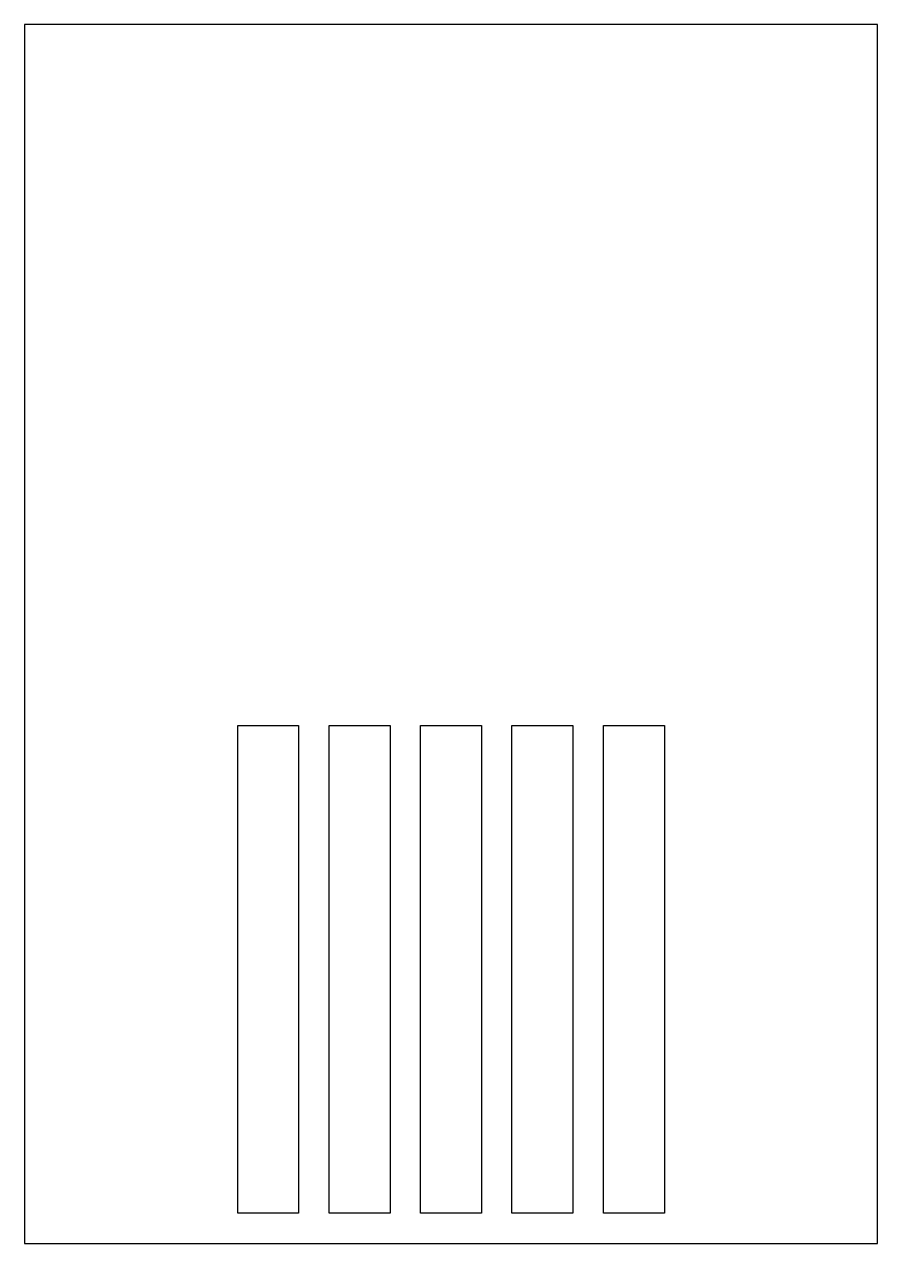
# Model space of a CAD drawing. Header units: millimetres. Extents: x 413 to 553, y 1250 to 1450.
import ezdxf

# ---------------------------------------------------------------- set-up
doc = ezdxf.new("R2010")
doc.units = ezdxf.units.MM
doc.layers.get('0').update_dxf_attribs({"linetype": 'CONTINUOUS'})

msp = doc.modelspace()

# ---------------------------------------------------------------- linework, layer by layer
for points in [[(412.92, 1449.99), (412.92, 1249.99), (552.92, 1249.99), (552.92, 1449.99)], [(447.92, 1254.99), (447.92, 1334.99), (457.92, 1334.99), (457.92, 1254.99)], [(462.92, 1254.99), (462.92, 1334.99), (472.92, 1334.99), (472.92, 1254.99)], [(477.92, 1334.99), (487.92, 1334.99), (487.92, 1254.99), (477.92, 1254.99)], [(492.92, 1334.99), (502.92, 1334.99), (502.92, 1254.99), (492.92, 1254.99)], [(507.92, 1254.99), (507.92, 1334.99), (517.92, 1334.99), (517.92, 1254.99)]]:
    msp.add_lwpolyline(points, close=True)

doc.saveas('drawing.dxf')
